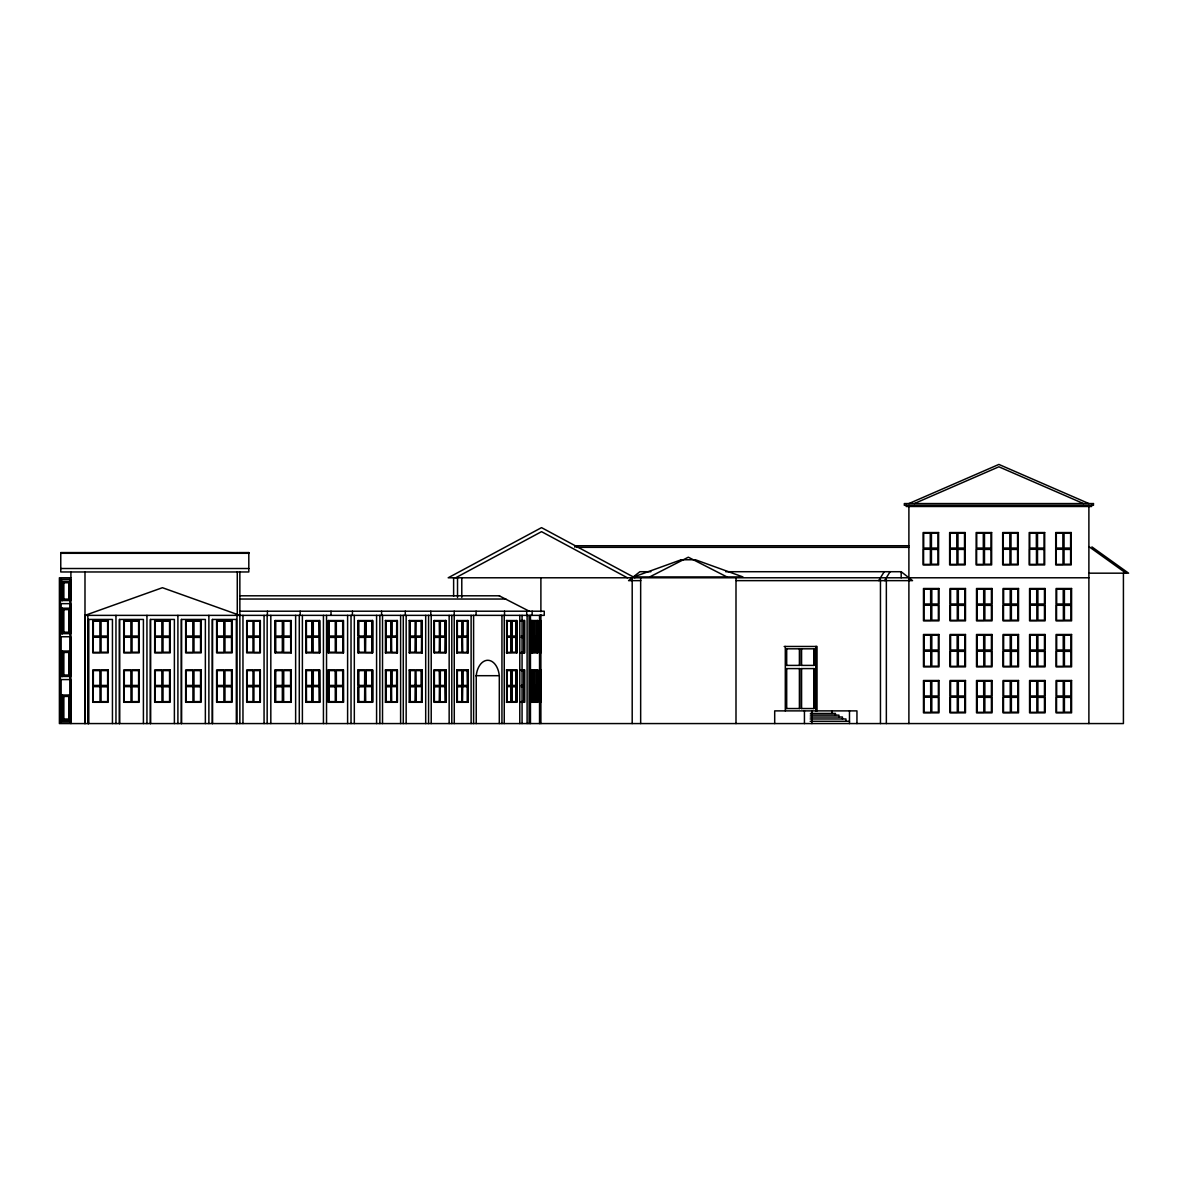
<?xml version="1.0" encoding="UTF-8"?>
<svg xmlns="http://www.w3.org/2000/svg" width="1188" height="1188" viewBox="0 0 1188 1188"><rect width="100%" height="100%" fill="white"/><g stroke="black" fill="none" stroke-linecap="round" stroke-linejoin="round"><path stroke-width="1.5" d="M239.857 615.369L162.429 587.704L84.987 615.369L84.987 723.566L84.987 571.963M88.521 619.438L88.521 723.566L88.521 619.438L112.444 619.438L112.444 723.566M119.498 619.438L119.498 723.566L119.498 619.438L143.406 619.438L143.406 723.566M150.46 619.438L150.46 723.566L150.46 619.438L174.384 619.438L174.384 723.566M181.437 619.438L181.437 723.566L181.437 619.438L205.361 619.438L205.361 723.566M212.414 619.438L212.414 723.566L212.414 619.438L236.323 619.438L236.323 723.566M878.689 580.635L884.228 571.71M884.57 580.635L890.109 571.71M455.672 577.784L541.535 531.66L627.398 577.784M649.717 576.923L688.327 557.202L726.937 576.923M908.894 503.564L998.885 464.434L1088.891 503.564M914.329 503.564L998.885 466.795L1083.456 503.564M908.894 545.738L574.947 545.738L574.947 547.341M576.804 547.341L908.894 547.341M60.766 553.296L248.812 553.296M60.766 568.517L248.812 568.517M650.876 571.71L639.916 571.71L628.556 580.635L640.822 580.635M725.72 571.71L901.172 571.71L912.533 580.635L736.278 580.635M1088.891 573.18L1128.6 573.18L1091.92 546.911M70.909 577.784L59.4 577.784L59.4 723.566L1123.417 723.566L1123.417 573.18M1088.891 577.784L448.188 577.784L541.535 527.635L634.882 577.784M69.231 582.759L63.335 582.759L63.335 599.108L69.231 599.108M239.857 595.797L499.584 595.797M239.857 599.034L505.85 599.034M60.365 600.534L70.612 600.534L70.612 579.373L60.365 579.373L60.365 721.962L70.612 721.962L70.612 679.581L60.365 679.581M60.365 603.653L70.612 603.653L70.612 633.635L60.365 633.635M69.231 609.622L63.335 609.622L63.335 632.209L69.231 632.209M239.857 611.211L544.253 611.211L544.253 615.369L84.987 615.369M291.253 620.537L275.111 620.537L275.111 652.895L291.253 652.895L291.253 620.537L291.209 652.895M357.93 620.537L372.661 620.537L372.661 652.895L357.93 652.895M385.343 620.537L397.431 620.537L397.431 652.895L385.343 652.895M409.192 620.537L422.245 620.537L422.245 652.895L409.192 652.895M456.741 620.537L468.146 620.537L468.146 652.895L456.741 652.895M506.415 620.537L517.032 620.537L517.032 652.895L506.415 652.895M520.552 620.537L524.695 620.537L524.695 652.895L520.552 652.895M531.392 620.537L537.941 620.537L537.941 652.895L531.392 652.895M540.896 620.537L540.896 652.895M275.72 621.22L282.566 621.22L282.566 636.026L275.72 636.026L275.75 621.22M312.251 621.22L306.4 621.22L306.4 636.026L312.251 636.026L312.251 621.22L312.177 636.026M319.067 621.22L313.216 621.22L313.216 636.026L319.067 636.026L318.993 621.22M390.882 621.22L385.788 621.22L385.922 636.026M396.747 621.22L391.639 621.22L391.639 636.026L396.747 636.026L396.747 621.22L396.599 636.026M409.667 621.22L415.176 621.22L415.028 636.026M415.993 621.22L421.502 621.22L421.502 636.026L415.993 636.026L416.142 621.22M434.348 621.22L439.441 621.22M457.157 621.22L461.969 621.22L461.79 636.026M506.801 621.22L511.271 621.22L511.271 636.026L506.801 636.026M521.25 621.22L523.967 621.22M531.615 621.22L537.303 621.22M364.701 636.026L358.479 636.026L358.479 621.22L364.701 621.22L364.597 636.026M385.788 636.026L390.882 636.026L390.748 621.22M409.667 636.026L415.176 636.026M434.348 636.026L439.441 636.026L439.263 621.22M457.157 636.026L461.969 636.026M467.419 636.026L462.622 636.026L462.622 621.22L467.419 621.22L467.24 636.026M521.25 636.026L523.967 636.026M531.615 636.026L537.303 636.026M60.365 636.753L70.612 636.753L70.612 676.462L60.365 676.462M275.72 652.212L282.566 652.212L282.566 637.407L275.72 637.407L275.75 652.212M312.251 637.407L306.4 637.407L306.489 652.212L312.251 652.212L312.251 637.407L312.177 652.212M364.701 637.407L358.479 637.407L358.479 652.212L364.701 652.212L364.597 637.407M365.577 637.258L372.037 637.258L371.918 652.346L365.577 652.346L365.696 637.258M385.788 637.407L390.882 637.407L390.748 652.212M409.667 637.407L415.176 637.407L415.028 652.212M434.348 637.407L439.441 637.407L439.263 652.212M457.157 637.407L461.969 637.407M467.508 637.258L462.533 637.258L462.711 652.346M506.712 637.258L511.345 637.258L511.345 652.346L506.712 652.346M521.25 637.407L523.967 637.407M531.571 637.258L537.303 637.407M784.169 646.465L817.032 646.465L817.032 710.884M801.247 648.811L814.107 648.811L814.107 665.399L801.247 665.399M390.882 652.212L385.788 652.212L385.922 637.407M409.667 652.212L415.176 652.212M434.348 652.212L439.441 652.212M457.157 652.212L461.969 652.212L461.79 637.407M521.25 652.212L523.967 652.212M537.303 652.212L534.555 652.212L534.555 637.407M69.231 652.45L63.335 652.45L63.335 675.036L69.231 675.036M391.55 652.346L396.837 652.346M421.591 652.346L415.889 652.346L415.889 637.258L421.591 637.258L421.443 652.346M445.337 652.346L440.065 652.346L440.065 637.258L445.337 637.258L445.173 652.346M462.533 652.346L467.508 652.346M531.571 652.346L534.392 652.346L534.392 637.258M319.721 652.895L305.88 652.895L305.969 620.537L319.721 620.537L319.721 652.895L319.513 620.537M328.23 652.895L343.51 652.895L343.51 620.537L328.23 620.537L328.319 652.895M801.247 668.592L814.107 668.592L814.107 708.538L801.247 708.538M291.253 669.928L275.111 669.928L275.111 702.286L291.253 702.286L291.253 669.928L291.209 702.286M328.23 669.928L343.51 669.928L343.51 702.286L328.23 702.286L328.319 669.928M357.93 669.928L372.661 669.928L372.661 702.286L357.93 702.286M385.343 669.928L397.431 669.928L397.431 702.286L385.343 702.286M409.192 669.928L422.245 669.928L422.245 702.286L409.192 702.286M456.741 669.928L468.146 669.928L468.146 702.286L456.741 702.286M506.415 669.928L517.032 669.928L517.032 702.286L506.415 702.286M520.552 669.928L524.695 669.928L524.695 702.286L520.552 702.286M531.392 669.928L537.941 669.928L537.941 702.286L531.392 702.286M540.896 669.928L540.896 702.286M275.72 670.611L282.566 670.611L282.566 685.417L275.72 685.417L275.75 670.611M312.251 670.611L306.4 670.611L306.4 685.417L312.251 685.417L312.251 670.611L312.177 685.417M319.067 670.611L313.216 670.611L313.216 685.417L319.067 685.417L318.993 670.611M385.788 670.611L390.882 670.611M396.747 670.611L391.639 670.611L391.639 685.417L396.747 685.417L396.747 670.611L396.599 685.417M409.667 670.611L415.176 670.611L415.028 685.417M434.348 670.611L439.441 670.611M457.157 670.611L461.969 670.611M467.419 670.611L462.622 670.611L462.622 685.417L467.419 685.417L467.24 670.611M506.801 670.611L511.271 670.611L511.271 685.417L506.801 685.417M521.25 670.611L523.967 670.611M531.615 670.611L537.303 670.611M475.66 675.69L499.302 675.69L499.302 723.566M364.701 685.417L358.479 685.417L358.479 670.611L364.701 670.611L364.597 685.417M409.667 685.417L415.176 685.417M415.993 685.417L421.502 685.417L421.502 670.611L415.993 670.611L416.142 685.417M434.348 685.417L439.441 685.417L439.263 670.611M457.157 685.417L461.969 685.417L461.79 670.611M521.25 685.417L523.967 685.417M531.615 685.417L537.303 685.417M445.337 686.649L440.065 686.649L440.065 701.737L445.337 701.737L445.173 686.649M462.533 686.649L467.508 686.649M506.712 686.649L511.345 686.649L511.345 701.737L506.712 701.737M531.571 686.649L534.392 686.649L534.392 701.737M275.72 686.798L282.566 686.798L282.566 701.603L275.72 701.603L275.75 686.798M312.251 686.798L306.4 686.798L306.489 701.603L312.251 701.603L312.251 686.798L312.177 701.603M390.882 686.798L385.788 686.798L385.922 701.603M409.667 686.798L415.176 686.798L415.028 701.603M434.348 686.798L439.441 686.798L439.263 701.603M457.157 686.798L461.969 686.798M521.25 686.798L523.967 686.798M537.303 686.798L534.555 686.798L534.555 701.603M69.231 696.435L63.335 696.435L63.335 719.022L69.231 719.022M364.701 701.603L358.479 701.603L358.479 686.798L364.701 686.798L364.597 701.603M365.577 701.737L372.037 701.737L371.918 686.649L365.577 686.649L365.696 701.737M385.788 701.603L390.882 701.603L390.748 686.798M391.55 701.737L396.837 701.737M409.667 701.603L415.176 701.603M421.591 701.737L415.889 701.737L415.889 686.649L421.591 686.649L421.443 701.737M434.348 701.603L439.441 701.603M457.157 701.603L461.969 701.603L461.79 686.798M467.508 701.737L462.533 701.737L462.711 686.649M521.25 701.603L523.967 701.603M531.571 701.737L537.303 701.603M319.721 702.286L305.88 702.286L305.88 669.928L319.721 669.928L319.721 702.286L319.513 669.928M810.394 713.424L835.446 713.424L835.446 715.131M810.32 715.131L838.951 715.131L838.951 717.017M810.261 717.017L842.455 717.017L842.455 718.978M810.186 718.978L845.96 718.978L845.96 721.294M810.186 721.294L849.479 721.294M499.198 595.797L529.417 611.285M1088.891 546.584L1126.016 573.18M1091.579 505.286L1091.579 506.489L906.206 506.489L906.206 505.286M1088.891 506.489L1088.891 723.566M908.894 506.489L908.894 723.566M901.172 571.71L901.172 577.784M886.352 579.625L886.352 723.566M880.457 579.625L880.457 723.566M856.949 723.566L856.949 710.884L774.695 710.884L774.695 723.566M849.479 710.884L849.479 723.566M831.927 710.884L831.927 713.424M816.245 646.465L816.245 710.884M815.904 646.465L815.904 710.884M813.765 648.811L813.765 665.399M813.765 668.592L813.765 708.538M811.909 710.884L811.909 723.566M804.439 710.884L804.439 723.566M801.573 648.811L801.573 665.399M801.573 668.592L801.573 708.538M799.405 648.811L799.405 665.399M799.405 668.592L799.405 708.538M786.634 648.811L786.634 665.399M786.634 668.592L786.634 708.538M785.298 646.465L785.298 710.884M735.996 577.784L735.996 723.566M640.659 577.784L640.659 723.566M632.194 577.784L632.194 723.566M540.896 577.784L540.896 611.79M540.896 614.686L540.896 723.566M540.436 620.537L540.436 652.895M540.436 669.928L540.436 702.286M539.545 615.369L539.545 723.566M537.525 620.537L537.525 652.895M537.525 669.928L537.525 702.286M537.273 620.537L537.273 652.895M537.273 669.928L537.273 702.286M537.05 621.22L537.05 636.026M537.05 637.407L537.05 652.212M537.05 670.611L537.05 685.417M537.05 686.798L537.05 701.603M534.808 621.22L534.808 636.026M534.808 637.407L534.808 652.212M534.808 670.611L534.808 685.417M534.808 686.798L534.808 701.603M534.555 621.22L534.555 636.026M534.555 670.611L534.555 685.417M534.348 621.22L534.348 636.026M534.348 670.611L534.348 685.417M534.11 621.22L534.11 636.026M534.154 637.258L534.154 652.346M534.11 670.611L534.11 685.417M534.154 686.649L534.154 701.737M532.15 611.211L532.15 615.369M532.061 620.537L532.061 652.895M532.061 669.928L532.061 702.286M531.853 621.22L531.853 636.026M531.808 637.258L531.808 652.346M531.853 670.611L531.853 685.417M531.808 686.649L531.808 701.737M531.63 620.537L531.63 652.895M531.63 669.928L531.63 702.286M530.457 615.369L530.457 723.566M529.106 615.369L529.106 723.566M527.101 615.369L527.101 723.566M526.715 611.211L526.715 615.369M524.309 620.537L524.309 652.895M524.309 669.928L524.309 702.286M524.086 620.537L524.086 652.895M524.086 669.928L524.086 702.286M523.745 621.22L523.745 636.026M523.745 637.407L523.745 652.212M523.745 670.611L523.745 685.417M523.745 686.798L523.745 701.603M522.067 615.369L522.067 723.566M519.78 615.369L519.78 723.566M516.468 620.537L516.676 652.895M516.676 669.928L516.468 702.286M516.082 621.22L516.082 636.026M516.082 637.407L516.082 652.212M516.082 670.611L516.082 685.417M516.082 686.798L516.082 701.603M512.028 621.22L512.028 636.026M512.028 637.407L512.028 652.212M512.028 670.611L512.028 685.417M512.028 686.798L512.028 701.603M511.063 621.22L511.063 636.026M511.137 637.258L511.137 652.346M511.063 670.611L511.063 685.417M511.137 686.649L511.137 701.737M506.979 620.537L506.979 652.895M506.979 669.928L506.979 702.286M506.623 620.537L506.623 652.895M506.623 669.928L506.623 702.286M504.529 611.211L504.529 615.369M504.247 615.369L504.247 723.566M501.945 615.369L501.945 723.566M476.24 723.566L476.24 675.69A18.206 11.672 90 0 1 487.778 660.276A18.206 11.672 90 0 1 499.302 675.69M476.091 611.211L476.091 615.369M473.596 615.369L473.596 723.566M471.116 615.369L471.116 723.566M467.834 620.537L467.834 652.895M467.834 669.928L467.834 702.286M467.656 620.537L467.656 652.895M467.656 669.928L467.656 702.286M467.315 637.258L467.315 652.346M467.315 686.649L467.315 701.737M462.8 621.22L462.8 636.026M462.8 670.611L462.8 685.417M461.79 577.784L461.79 597.46M457.529 577.784L457.529 597.46M457.35 621.22L457.35 636.026M457.35 637.407L457.35 652.212M457.35 670.611L457.35 685.417M457.35 686.798L457.35 701.603M457.246 620.537L457.246 652.895M457.246 669.928L457.246 702.286M456.935 620.537L456.935 652.895M456.935 669.928L456.935 702.286M454.217 611.211L454.276 723.566M453.623 577.784L453.623 596.228M451.796 615.369L451.796 723.566M449.153 615.369L449.153 723.566M445.693 620.537L445.693 652.895M445.693 669.928L445.693 702.286M445.515 620.537L445.515 652.895M445.515 669.928L445.515 702.286M445.069 621.22L445.069 636.026M445.069 670.611L445.069 685.417M440.332 621.22L440.332 636.026M440.228 637.258L440.228 652.346M440.332 670.611L440.332 685.417M440.228 686.649L440.228 701.737M434.377 620.537L434.377 652.895M434.377 669.928L434.377 702.286M431.214 615.369L431.214 723.566M430.799 611.211L430.799 615.369M428.571 615.369L428.571 723.566M425.69 615.369L425.69 723.566M421.978 620.537L421.978 652.895M421.978 669.928L421.978 702.286M421.829 620.537L421.829 652.895M421.829 669.928L421.829 702.286M421.339 621.22L421.339 636.026M421.339 670.611L421.339 685.417M416.038 637.258L416.038 652.346M416.038 686.649L416.038 701.737M409.815 621.22L409.815 636.026M409.815 637.407L409.815 652.212M409.815 670.611L409.815 685.417M409.815 686.798L409.815 701.603M409.608 620.537L409.608 652.895M409.608 669.928L409.608 702.286M409.34 620.537L409.34 652.895M409.34 669.928L409.34 702.286M406.162 615.369L406.162 723.566M405.286 611.211L405.286 615.369M403.281 615.369L403.281 723.566M400.608 615.369L400.608 723.566M397.193 620.537L397.193 652.895M397.193 669.928L397.193 702.286M397.059 620.537L397.059 652.895M397.059 669.928L397.059 702.286M396.703 652.346L396.837 637.258L391.55 637.258L391.684 652.346M396.703 701.737L396.837 686.649L391.55 686.649L391.684 701.737M391.788 621.22L391.788 636.026M391.788 670.611L391.788 685.417M390.748 670.611L390.882 685.417L385.788 685.417L385.922 670.611M385.714 620.537L385.714 652.895M385.714 669.928L385.714 702.286M385.476 620.537L385.476 652.895M385.476 669.928L385.476 702.286M382.521 615.369L382.521 723.566M381.586 611.211L381.586 615.369M379.863 615.369L379.863 723.566M376.581 615.369L376.581 723.566M372.468 620.537L372.468 652.895M372.468 669.928L372.468 702.286M372.349 620.537L372.349 652.895M372.349 669.928L372.349 702.286M371.799 621.22L371.799 636.026M371.799 670.611L371.799 685.417M365.815 621.22L365.815 636.026M365.815 670.611L365.815 685.417M358.598 621.22L358.598 636.026M358.598 637.407L358.598 652.212M358.598 670.611L358.598 685.417M358.598 686.798L358.598 701.603M358.048 620.537L358.241 652.895M358.048 669.928L358.241 702.286M354.321 615.369L354.321 723.566M352.435 611.211L352.435 615.369M351.024 615.369L351.024 723.566M347.609 615.369L347.609 723.566M343.258 620.537L343.362 652.895M343.258 669.928L343.362 702.286M342.693 621.22L342.693 636.026M342.693 670.611L342.693 685.417M336.293 637.258L336.293 652.346M336.293 686.649L336.293 701.737M331.021 611.211L331.021 615.369M328.898 621.22L328.898 636.026M328.898 637.407L328.898 652.212M328.898 670.611L328.898 685.417M328.898 686.798L328.898 701.603M328.482 620.537L328.482 652.895M328.482 669.928L328.482 702.286M326.537 615.369L326.537 723.566M323.433 615.369L323.433 723.566M313.29 621.22L313.29 636.026M313.29 670.611L313.29 685.417M306.103 620.537L306.103 652.895M306.103 669.928L306.103 702.286M302.391 615.369L302.391 723.566M300.178 611.211L300.178 615.369M299.287 615.369L299.287 723.566M295.634 615.369L295.634 723.566M282.521 621.22L282.521 636.026M282.521 637.407L282.521 652.212M282.521 670.611L282.521 685.417M282.521 686.798L282.521 701.603M275.2 620.537L275.141 652.895M275.2 669.928L275.141 702.286M270.819 615.369L270.819 723.566M267.389 611.211L267.389 615.369M267.166 615.369L267.166 723.566M264.063 615.369L264.063 723.566M242.961 615.369L242.961 723.566M239.857 571.963L239.857 723.566M237.273 571.963L237.273 614.434M237.006 615.369L237.006 723.566M208.88 615.369L208.88 723.566M177.903 615.369L177.903 723.566M146.941 615.369L146.941 723.566M115.964 615.369L115.964 723.566M87.853 615.369L87.853 723.566M70.909 571.963L70.909 723.566M69.944 579.373L69.944 721.962M69.661 600.534L69.661 581.348L62.221 581.348L62.221 600.534M69.661 633.635L69.661 608.211L62.221 608.211L62.221 633.635M69.661 676.462L69.661 651.039L62.221 651.039L62.221 676.462M69.424 581.348L69.424 600.534M69.424 608.211L69.424 633.635M69.424 651.039L69.424 676.462M69.424 695.025L69.424 720.448M68.8 582.759L68.8 599.108M68.8 609.622L68.8 632.209M68.8 652.45L68.8 675.036M68.8 696.435L68.8 719.022M63.766 582.759L63.766 599.108M63.766 609.622L63.766 632.209M63.766 652.45L63.766 675.036M63.766 696.435L63.766 719.022M62.474 581.348L62.474 600.534M62.474 608.211L62.474 633.635M62.474 651.039L62.474 676.462M62.474 695.025L62.474 720.448M61.034 579.373L61.034 600.534M61.034 603.653L61.034 633.635M61.034 636.753L61.034 676.462M61.034 679.581L61.034 721.962M681.259 559.756L633.724 576.923L742.931 576.923L695.396 559.756L681.259 559.756M1093.465 503.564L904.32 503.564L904.32 505.286L1093.465 505.286L1093.465 503.564M938.594 532.551L923.121 532.551L923.121 564.924L938.594 564.924L938.594 532.551M965.116 532.551L949.628 532.551L949.628 564.924L965.116 564.924L965.116 532.551M991.638 532.551L976.15 532.551L976.15 564.924L991.638 564.924L991.638 532.551M1018.161 532.551L1002.672 532.551L1002.672 564.924L1018.161 564.924L1018.161 532.551M1044.683 532.551L1029.194 532.551L1029.194 564.924L1044.683 564.924L1044.683 532.551M1071.205 532.551L1055.716 532.551L1055.716 564.924L1071.205 564.924L1071.205 532.551M930.263 533.249L923.7 533.249L923.7 548.054L930.263 548.054L930.263 533.249M938.015 533.249L931.451 533.249L931.451 548.054L938.015 548.054L938.015 533.249M956.785 533.249L950.222 533.249L950.222 548.054L956.785 548.054L956.785 533.249M964.522 533.249L957.974 533.249L957.974 548.054L964.522 548.054L964.522 533.249M983.308 533.249L976.744 533.249L976.744 548.054L983.308 548.054L983.308 533.249M991.044 533.249L984.496 533.249L984.496 548.054L991.044 548.054L991.044 533.249M1009.83 533.249L1003.266 533.249L1003.266 548.054L1009.83 548.054L1009.83 533.249M1017.567 533.249L1011.003 533.249L1011.003 548.054L1017.567 548.054L1017.567 533.249M1036.352 533.249L1029.788 533.249L1029.788 548.054L1036.352 548.054L1036.352 533.249M1044.089 533.249L1037.525 533.249L1037.525 548.054L1044.089 548.054L1044.089 533.249M1062.874 533.249L1056.31 533.249L1056.31 548.054L1062.874 548.054L1062.874 533.249M1070.611 533.249L1064.047 533.249L1064.047 548.054L1070.611 548.054L1070.611 533.249M930.382 549.287L923.581 549.287L923.581 564.374L930.382 564.374L930.382 549.287M956.904 549.287L950.103 549.287L950.103 564.374L956.904 564.374L956.904 549.287M983.426 549.287L976.625 549.287L976.625 564.374L983.426 564.374L983.426 549.287M1009.949 549.287L1003.147 549.287L1003.147 564.374L1009.949 564.374L1009.949 549.287M1036.471 549.287L1029.669 549.287L1029.669 564.374L1036.471 564.374L1036.471 549.287M1062.993 549.287L1056.191 549.287L1056.191 564.374L1062.993 564.374L1062.993 549.287M938.015 549.42L931.451 549.42L931.451 564.226L938.015 564.226L938.015 549.42M964.522 549.42L957.974 549.42L957.974 564.226L964.522 564.226L964.522 549.42M991.044 549.42L984.496 549.42L984.496 564.226L991.044 564.226L991.044 549.42M1017.567 549.42L1011.003 549.42L1011.003 564.226L1017.567 564.226L1017.567 549.42M1044.089 549.42L1037.525 549.42L1037.525 564.226L1044.089 564.226L1044.089 549.42M1070.611 549.42L1064.047 549.42L1064.047 564.226L1070.611 564.226L1070.611 549.42M248.812 552.569L60.766 552.569L60.766 571.963L248.812 571.963L248.812 552.569M938.966 588.506L923.477 588.506L923.477 620.864L938.966 620.864L938.966 588.506M965.488 588.506L949.999 588.506L949.999 620.864L965.488 620.864L965.488 588.506M992.01 588.506L976.521 588.506L976.521 620.864L992.01 620.864L992.01 588.506M1018.532 588.506L1003.043 588.506L1003.043 620.864L1018.532 620.864L1018.532 588.506M1045.054 588.506L1029.565 588.506L1029.565 620.864L1045.054 620.864L1045.054 588.506M1071.576 588.506L1056.087 588.506L1056.087 620.864L1071.576 620.864L1071.576 588.506M930.635 589.189L924.071 589.189L924.071 603.994L930.635 603.994L930.635 589.189M938.372 589.189L931.808 589.189L931.808 603.994L938.372 603.994L938.372 589.189M957.157 589.189L950.593 589.189L950.593 603.994L957.157 603.994L957.157 589.189M964.894 589.189L958.33 589.189L958.33 603.994L964.894 603.994L964.894 589.189M983.679 589.189L977.115 589.189L977.115 603.994L983.679 603.994L983.679 589.189M991.416 589.189L984.852 589.189L984.852 603.994L991.416 603.994L991.416 589.189M1010.201 589.189L1003.637 589.189L1003.637 603.994L1010.201 603.994L1010.201 589.189M1017.938 589.189L1011.374 589.189L1011.374 603.994L1017.938 603.994L1017.938 589.189M1036.708 589.189L1030.159 589.189L1030.159 603.994L1036.708 603.994L1036.708 589.189M1044.46 589.189L1037.896 589.189L1037.896 603.994L1044.46 603.994L1044.46 589.189M1063.23 589.189L1056.681 589.189L1056.681 603.994L1063.23 603.994L1063.23 589.189M1070.982 589.189L1064.418 589.189L1064.418 603.994L1070.982 603.994L1070.982 589.189M930.753 605.227L923.952 605.227L923.952 620.314L930.753 620.314L930.753 605.227M957.276 605.227L950.474 605.227L950.474 620.314L957.276 620.314L957.276 605.227M983.798 605.227L976.996 605.227L976.996 620.314L983.798 620.314L983.798 605.227M1010.32 605.227L1003.504 605.227L1003.504 620.314L1010.32 620.314L1010.32 605.227M1036.842 605.227L1030.026 605.227L1030.026 620.314L1036.842 620.314L1036.842 605.227M1063.364 605.227L1056.548 605.227L1056.548 620.314L1063.364 620.314L1063.364 605.227M938.372 605.375L931.808 605.375L931.808 620.166L938.372 620.166L938.372 605.375M964.894 605.375L958.33 605.375L958.33 620.166L964.894 620.166L964.894 605.375M991.416 605.375L984.852 605.375L984.852 620.166L991.416 620.166L991.416 605.375M1017.938 605.375L1011.374 605.375L1011.374 620.166L1017.938 620.166L1017.938 605.375M1044.46 605.375L1037.896 605.375L1037.896 620.166L1044.46 620.166L1044.46 605.375M1070.982 605.375L1064.418 605.375L1064.418 620.166L1070.982 620.166L1070.982 605.375M108.227 620.537L92.738 620.537L92.738 652.895L108.227 652.895L108.227 620.537M139.189 620.537L123.715 620.537L123.715 652.895L139.189 652.895L139.189 620.537M170.166 620.537L154.678 620.537L154.678 652.895L170.166 652.895L170.166 620.537M201.143 620.537L185.655 620.537L185.655 652.895L201.143 652.895L201.143 620.537M232.106 620.537L216.617 620.537L216.617 652.895L232.106 652.895L232.106 620.537M260.335 620.537L246.688 620.537L246.688 652.895L260.335 652.895L260.335 620.537M445.99 620.537L433.902 620.537L434.08 652.895L445.99 652.895L445.99 620.537M99.881 621.22L93.332 621.22L93.332 636.026L99.881 636.026L99.881 621.22M107.633 621.22L101.069 621.22L101.069 636.026L107.633 636.026L107.633 621.22M130.858 621.22L124.295 621.22L124.295 636.026L130.858 636.026L130.858 621.22M138.61 621.22L132.046 621.22L132.046 636.026L138.61 636.026L138.61 621.22M161.835 621.22L155.272 621.22L155.272 636.026L161.835 636.026L161.835 621.22M169.572 621.22L163.008 621.22L163.008 636.026L169.572 636.026L169.572 621.22M192.798 621.22L186.249 621.22L186.249 636.026L192.798 636.026L192.798 621.22M200.549 621.22L193.986 621.22L193.986 636.026L200.549 636.026L200.549 621.22M223.775 621.22L217.211 621.22L217.211 636.026L223.775 636.026L223.775 621.22M231.526 621.22L224.963 621.22L224.963 636.026L231.526 636.026L231.526 621.22M252.985 621.22L247.208 621.22L247.208 636.026L252.985 636.026L252.985 621.22M259.816 621.22L254.024 621.22L254.024 636.026L259.816 636.026L259.816 621.22M290.585 621.22L283.754 621.22L283.784 636.026L290.585 636.026L290.555 621.22M335.268 621.22L328.809 621.22L328.809 636.026L335.268 636.026L335.268 621.22M342.783 621.22L336.323 621.22L336.323 636.026L342.783 636.026L342.783 621.22M371.918 621.22L365.696 621.22L365.696 636.026L371.918 636.026L371.918 621.22M445.248 621.22L440.154 621.22L440.154 636.026L445.248 636.026L445.248 621.22M516.29 621.22L511.82 621.22L511.82 636.026L516.29 636.026L516.29 621.22M938.966 634.496L923.477 634.496L923.477 666.869L938.966 666.869L938.966 634.496M965.488 634.496L949.999 634.496L949.999 666.869L965.488 666.869L965.488 634.496M992.01 634.496L976.521 634.496L976.521 666.869L992.01 666.869L992.01 634.496M1018.532 634.496L1003.043 634.496L1003.043 666.869L1018.532 666.869L1018.532 634.496M1045.054 634.496L1029.565 634.496L1029.565 666.869L1045.054 666.869L1045.054 634.496M1071.576 634.496L1056.087 634.496L1056.087 666.869L1071.576 666.869L1071.576 634.496M930.635 635.194L924.071 635.194L924.071 649.999L930.635 649.999L930.635 635.194M938.372 635.194L931.808 635.194L931.808 649.999L938.372 649.999L938.372 635.194M957.157 635.194L950.593 635.194L950.593 649.999L957.157 649.999L957.157 635.194M964.894 635.194L958.33 635.194L958.33 649.999L964.894 649.999L964.894 635.194M983.679 635.194L977.115 635.194L977.115 649.999L983.679 649.999L983.679 635.194M991.416 635.194L984.852 635.194L984.852 649.999L991.416 649.999L991.416 635.194M1010.201 635.194L1003.637 635.194L1003.637 649.999L1010.201 649.999L1010.201 635.194M1017.938 635.194L1011.374 635.194L1011.374 649.999L1017.938 649.999L1017.938 635.194M1036.708 635.194L1030.159 635.194L1030.159 649.999L1036.708 649.999L1036.708 635.194M1044.46 635.194L1037.896 635.194L1037.896 649.999L1044.46 649.999L1044.46 635.194M1063.23 635.194L1056.681 635.194L1056.681 649.999L1063.23 649.999L1063.23 635.194M1070.982 635.194L1064.418 635.194L1064.418 649.999L1070.982 649.999L1070.982 635.194M100.015 637.258L93.199 637.258L93.199 652.346L100.015 652.346L100.015 637.258M107.633 637.407L101.069 637.407L101.069 652.212L107.633 652.212L107.633 637.407M130.977 637.258L124.176 637.258L124.176 652.346L130.977 652.346L130.977 637.258M138.61 637.407L132.046 637.407L132.046 652.212L138.61 652.212L138.61 637.407M161.954 637.258L155.153 637.258L155.153 652.346L161.954 652.346L161.954 637.258M169.572 637.407L163.008 637.407L163.008 652.212L169.572 652.212L169.572 637.407M192.931 637.258L186.115 637.258L186.115 652.346L192.931 652.346L192.931 637.258M200.549 637.407L193.986 637.407L193.986 652.212L200.549 652.212L200.549 637.407M223.893 637.258L217.092 637.258L217.092 652.346L223.893 652.346L223.893 637.258M231.526 637.407L224.963 637.407L224.963 652.212L231.526 652.212L231.526 637.407M252.985 637.407L247.208 637.407L247.208 652.212L252.985 652.212L252.985 637.407M259.92 637.258L253.92 637.258L253.92 652.346L259.92 652.346L259.92 637.258M290.718 637.258L283.62 637.258L283.62 652.346L290.718 652.346L290.689 637.258M319.171 637.258L313.112 637.258L313.187 652.346L319.171 652.346L319.097 637.258M335.268 637.407L328.809 637.407L328.809 652.212L335.268 652.212L335.268 637.407M342.901 637.258L336.204 637.258L336.204 652.346L342.901 652.346L342.901 637.258M516.29 637.407L511.82 637.407L511.82 652.212L516.29 652.212L516.29 637.407M799.747 648.811L786.308 648.811L786.308 665.399L799.747 665.399L799.747 648.811M930.753 651.232L923.952 651.232L923.952 666.32L930.753 666.32L930.753 651.232M957.276 651.232L950.474 651.232L950.474 666.32L957.276 666.32L957.276 651.232M983.798 651.232L976.996 651.232L976.996 666.32L983.798 666.32L983.798 651.232M1010.32 651.232L1003.504 651.232L1003.504 666.32L1010.32 666.32L1010.32 651.232M1036.842 651.232L1030.026 651.232L1030.026 666.32L1036.842 666.32L1036.842 651.232M1063.364 651.232L1056.548 651.232L1056.548 666.32L1063.364 666.32L1063.364 651.232M938.372 651.366L931.808 651.366L931.808 666.171L938.372 666.171L938.372 651.366M964.894 651.366L958.33 651.366L958.33 666.171L964.894 666.171L964.894 651.366M991.416 651.366L984.852 651.366L984.852 666.171L991.416 666.171L991.416 651.366M1017.938 651.366L1011.374 651.366L1011.374 666.171L1017.938 666.171L1017.938 651.366M1044.46 651.366L1037.896 651.366L1037.896 666.171L1044.46 666.171L1044.46 651.366M1070.982 651.366L1064.418 651.366L1064.418 666.171L1070.982 666.171L1070.982 651.366M799.747 668.592L786.308 668.592L786.308 708.538L799.747 708.538L799.747 668.592M108.227 669.928L92.738 669.928L92.738 702.286L108.227 702.286L108.227 669.928M139.189 669.928L123.715 669.928L123.715 702.286L139.189 702.286L139.189 669.928M170.166 669.928L154.678 669.928L154.678 702.286L170.166 702.286L170.166 669.928M201.143 669.928L185.655 669.928L185.655 702.286L201.143 702.286L201.143 669.928M232.106 669.928L216.617 669.928L216.617 702.286L232.106 702.286L232.106 669.928M260.335 669.928L246.688 669.928L246.688 702.286L260.335 702.286L260.335 669.928M445.99 669.928L433.902 669.928L434.08 702.286L445.99 702.286L445.99 669.928M99.881 670.611L93.332 670.611L93.332 685.417L99.881 685.417L99.881 670.611M107.633 670.611L101.069 670.611L101.069 685.417L107.633 685.417L107.633 670.611M130.858 670.611L124.295 670.611L124.295 685.417L130.858 685.417L130.858 670.611M138.61 670.611L132.046 670.611L132.046 685.417L138.61 685.417L138.61 670.611M161.835 670.611L155.272 670.611L155.272 685.417L161.835 685.417L161.835 670.611M169.572 670.611L163.008 670.611L163.008 685.417L169.572 685.417L169.572 670.611M192.798 670.611L186.249 670.611L186.249 685.417L192.798 685.417L192.798 670.611M200.549 670.611L193.986 670.611L193.986 685.417L200.549 685.417L200.549 670.611M223.775 670.611L217.211 670.611L217.211 685.417L223.775 685.417L223.775 670.611M231.526 670.611L224.963 670.611L224.963 685.417L231.526 685.417L231.526 670.611M252.985 670.611L247.208 670.611L247.208 685.417L252.985 685.417L252.985 670.611M259.816 670.611L254.024 670.611L254.024 685.417L259.816 685.417L259.816 670.611M290.585 670.611L283.754 670.611L283.754 685.417L290.585 685.417L290.585 670.611M335.268 670.611L328.809 670.611L328.809 685.417L335.268 685.417L335.179 670.611M342.783 670.611L336.323 670.611L336.412 685.417L342.783 685.417L342.783 670.611M371.918 670.611L365.696 670.611L365.696 685.417L371.918 685.417L371.918 670.611M445.248 670.611L440.154 670.611L440.154 685.417L445.248 685.417L445.248 670.611M516.29 670.611L511.82 670.611L511.82 685.417L516.29 685.417L516.29 670.611M938.966 680.501L923.477 680.501L923.477 712.859L938.966 712.859L938.966 680.501M965.488 680.501L949.999 680.501L949.999 712.859L965.488 712.859L965.488 680.501M992.01 680.501L976.521 680.501L976.521 712.859L992.01 712.859L992.01 680.501M1018.532 680.501L1003.043 680.501L1003.043 712.859L1018.532 712.859L1018.532 680.501M1045.054 680.501L1029.565 680.501L1029.565 712.859L1045.054 712.859L1045.054 680.501M1071.576 680.501L1056.087 680.501L1056.087 712.859L1071.576 712.859L1071.576 680.501M930.635 681.184L924.071 681.184L924.071 695.99L930.635 695.99L930.635 681.184M938.372 681.184L931.808 681.184L931.808 695.99L938.372 695.99L938.372 681.184M957.157 681.184L950.593 681.184L950.593 695.99L957.157 695.99L957.157 681.184M964.894 681.184L958.33 681.184L958.33 695.99L964.894 695.99L964.894 681.184M983.679 681.184L977.115 681.184L977.115 695.99L983.679 695.99L983.679 681.184M991.416 681.184L984.852 681.184L984.852 695.99L991.416 695.99L991.416 681.184M1010.201 681.184L1003.637 681.184L1003.637 695.99L1010.201 695.99L1010.201 681.184M1017.938 681.184L1011.374 681.184L1011.374 695.99L1017.938 695.99L1017.938 681.184M1036.708 681.184L1030.159 681.184L1030.159 695.99L1036.708 695.99L1036.708 681.184M1044.46 681.184L1037.896 681.184L1037.896 695.99L1044.46 695.99L1044.46 681.184M1063.23 681.184L1056.681 681.184L1056.681 695.99L1063.23 695.99L1063.23 681.184M1070.982 681.184L1064.418 681.184L1064.418 695.99L1070.982 695.99L1070.982 681.184M100.015 686.649L93.199 686.649L93.199 701.737L100.015 701.737L100.015 686.649M130.977 686.649L124.176 686.649L124.176 701.737L130.977 701.737L130.977 686.649M161.954 686.649L155.153 686.649L155.153 701.737L161.954 701.737L161.954 686.649M192.931 686.649L186.115 686.649L186.115 701.737L192.931 701.737L192.931 686.649M223.893 686.649L217.092 686.649L217.092 701.737L223.893 701.737L223.893 686.649M259.92 686.649L253.92 686.649L253.92 701.737L259.92 701.737L259.92 686.649M290.718 686.649L283.62 686.649L283.665 701.737L290.718 701.737L290.689 686.649M319.171 686.649L313.112 686.649L313.112 701.737L319.171 701.737L319.171 686.649M342.901 686.649L336.204 686.649L336.204 701.737L342.901 701.737L342.812 686.649M107.633 686.798L101.069 686.798L101.069 701.603L107.633 701.603L107.633 686.798M138.61 686.798L132.046 686.798L132.046 701.603L138.61 701.603L138.61 686.798M169.572 686.798L163.008 686.798L163.008 701.603L169.572 701.603L169.572 686.798M200.549 686.798L193.986 686.798L193.986 701.603L200.549 701.603L200.549 686.798M231.526 686.798L224.963 686.798L224.963 701.603L231.526 701.603L231.526 686.798M252.985 686.798L247.208 686.798L247.208 701.603L252.985 701.603L252.985 686.798M335.268 686.798L328.809 686.798L328.809 701.603L335.268 701.603L335.268 686.798M516.29 686.798L511.82 686.798L511.82 701.603L516.29 701.603L516.29 686.798M69.661 695.025L62.221 695.025L62.221 720.448L69.661 720.448L69.661 695.025M930.753 697.222L923.952 697.222L923.952 712.325L930.753 712.325L930.753 697.222M957.276 697.222L950.474 697.222L950.474 712.325L957.276 712.325L957.276 697.222M983.798 697.222L976.996 697.222L976.996 712.325L983.798 712.325L983.798 697.222M1010.32 697.222L1003.504 697.222L1003.504 712.325L1010.32 712.325L1010.32 697.222M1036.842 697.222L1030.026 697.222L1030.026 712.325L1036.842 712.325L1036.842 697.222M1063.364 697.222L1056.548 697.222L1056.548 712.325L1063.364 712.325L1063.364 697.222M938.372 697.371L931.808 697.371L931.808 712.176L938.372 712.176L938.372 697.371M964.894 697.371L958.33 697.371L958.33 712.176L964.894 712.176L964.894 697.371M991.416 697.371L984.852 697.371L984.852 712.176L991.416 712.176L991.416 697.371M1017.938 697.371L1011.374 697.371L1011.374 712.176L1017.938 712.176L1017.938 697.371M1044.46 697.371L1037.896 697.371L1037.896 712.176L1044.46 712.176L1044.46 697.371M1070.982 697.371L1064.418 697.371L1064.418 712.176L1070.982 712.176L1070.982 697.371"/></g></svg>
